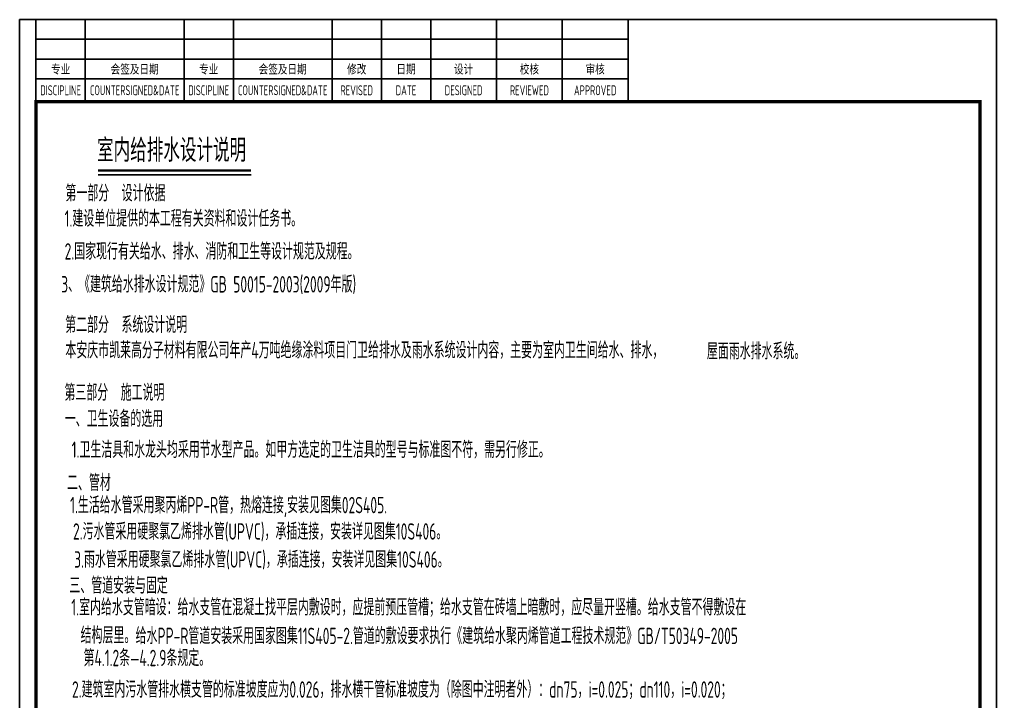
# Model space of a CAD drawing. Extents: x 5693218 to 11495510, y -728562 to -461276.
# Drawn here: x 5721175 to 5750875, y -482005 to -461276 of the extents above; entities that cross this region are included whole.
import ezdxf
from ezdxf.enums import TextEntityAlignment as Align

# ---------------------------------------------------------------- set-up
doc = ezdxf.new("R2010")
doc.units = 0
doc.header["$LTSCALE"] = 1000
doc.header["$MEASUREMENT"] = 0
doc.layers.get('0').update_dxf_attribs({"linetype": 'CONTINUOUS'})
for name, color, linetype in [('DIM_SYMB', 3, 'CONTINUOUS'), ('PUB_TEXT', 7, 'CONTINUOUS'), ('说明文本', 54, 'CONTINUOUS')]:
    doc.layers.add(name, color=color, linetype=linetype)
doc.styles.add('_TCH_DIM', font='SIMPLEX', dxfattribs={"bigfont": 'GBCBIG'})
doc.styles.add('AHD', font='sceie.shx', dxfattribs={"width": 0.7, "bigfont": 'sceic.shx'})
doc.styles.add('样式 1', font='sceie.shx', dxfattribs={"width": 0.75, "bigfont": 'sceic.shx'})

msp = doc.modelspace()

# ---------------------------------------------------------------- linework, layer by layer
for p, q in [((5721174.5, -461276.5), (5750874.5, -461276.5)), ((5750874.5, -461276.5), (5721174.5, -461276.5)), ((5721174.5, -503276.5), (5721174.5, -461276.5)), ((5723174.5, -461276.5), (5723174.5, -463776.5)), ((5726174.5, -461276.5), (5726174.5, -463776.5)), ((5727674.5, -461276.5), (5727674.5, -463776.5)), ((5730674.5, -461276.5), (5730674.5, -463776.5)), ((5732174.5, -461276.5), (5732174.5, -463776.5)), ((5733674.5, -461276.5), (5733674.5, -463776.5)), ((5735674.5, -461276.5), (5735674.5, -463776.5)), ((5737674.5, -461276.5), (5737674.5, -463776.5)), ((5750874.5, -503276.5), (5750874.5, -461276.5)), ((5750874.5, -461276.5), (5750874.5, -503276.5)), ((5721674.5, -461876.5), (5739674.5, -461876.5)), ((5721674.5, -462476.5), (5739674.5, -462476.5)), ((5721674.5, -463076.5), (5739674.5, -463076.5))]:
    msp.add_line(p, q)
msp.add_lwpolyline([(5739674.5, -461276.5), (5721674.5, -461276.5), (5721674.5, -463776.5), (5739674.5, -463776.5)], close=True)
at = {"color": 0, "const_width": 100}
msp.add_lwpolyline([(5721674.5, -502776.5), (5721674.5, -463776.5), (5750374.5, -463776.5), (5750374.5, -502776.5)], close=True, dxfattribs=at)
at = {"layer": 'DIM_SYMB', "const_width": 70}
msp.add_lwpolyline([(5723561.6, -465861.1), (5728213.1, -465861.1)], dxfattribs=at)
at = {"layer": 'DIM_SYMB'}
msp.add_lwpolyline([(5723561.6, -466001.1), (5728213.1, -466001.1)], dxfattribs=at)

# ---------------------------------------------------------------- texts
at = {"style": '样式 1', "width": 0.75}
for s, p in [('专业', (5722424.5, -462776.5)), ('会签及日期', (5724674.5, -462776.5)), ('专业', (5726924.5, -462776.5)), ('会签及日期', (5729174.5, -462776.5)), ('修改', (5731424.5, -462776.5)), ('日期', (5732924.5, -462776.5)), ('设计', (5734674.5, -462776.5)), ('校核', (5736674.5, -462776.5)), ('审核', (5738674.5, -462776.5)), ('DISCIPLINE', (5722424.5, -463426.5)), ('COUNTERSIGNED&DATE', (5724674.5, -463426.5)), ('DISCIPLINE', (5726924.5, -463426.5)), ('COUNTERSIGNED&DATE', (5729174.5, -463426.5)), ('REVISED', (5731424.5, -463426.5)), ('DATE', (5732924.5, -463426.5)), ('DESIGNED', (5734674.5, -463426.5)), ('REVIEWED', (5736674.5, -463426.5)), ('APPROVED', (5738674.5, -463426.5))]:
    msp.add_text(s, height=300, dxfattribs=at).set_placement(p, align=Align.MIDDLE)
at = {"layer": 'PUB_TEXT', "style": '_TCH_DIM'}
msp.add_text('室内给排水设计说明', height=700, dxfattribs=at).set_placement((5723530.3, -465602.2))
at = {"layer": '说明文本', "color": 0, "style": 'AHD', "width": 0.7}
for s, height, p in [('第一部分  设计依据', 499.98, (5722570.1, -466806.3, 202821.5)), ('1.建设单位提供的本工程有关资料和设计任务书。', 499.975, (5722545.1, -467576.2, 202821.5)), ('2.国家现行有关给水、排水、消防和卫生等设计规范及规程。', 499.975, (5722545.1, -468574.4, 202821.5)), ('3、《建筑给水排水设计规范》GB 50015-2003(2009年版)', 499.975, (5722441.8, -469574.4, 202821.5)), ('第二部分  系统设计说明', 499.975, (5722564.2, -470805.3, 202821.5)), ('本安庆市凯莱高分子材料有限公司年产4万吨绝缘涂料项目门卫给排水及雨水系统设计内容，主要为室内卫生间给水、排水，', 499.975, (5722567.9, -471578.4, 202821.5)), ('屋面雨水排水系统。', 499.98, (5742070.9, -471608, 202821.5)), ('第三部分  施工说明', 499.98, (5722540.1, -472866, 202821.5)), ('一、卫生设备的选用', 499.98, (5722548.5, -473662.6, 202821.5)), ('1.卫生洁具和水龙头均采用节水型产品。如甲方选定的卫生洁具的型号与标准图不符，需另行修正。', 499.975, (5722759.1, -474602, 202821.5)), ('二、管材', 499.98, (5722618.9, -475607.2, 202821.5)), ('1.生活给水管采用聚丙烯PP-R管，热熔连接,安装见图集02S405.', 499.975, (5722710.9, -476285.9, 202821.5)), ('2.污水管采用硬聚氯乙烯排水管(UPVC)，承插连接，安装详见图集10S406。', 499.975, (5722800.5, -477087.6, 202821.5)), ('3.雨水管采用硬聚氯乙烯排水管(UPVC)，承插连接，安装详见图集10S406。', 499.975, (5722835.8, -477940, 202821.5)), ('三、管道安装与固定', 499.98, (5722690.4, -478731.3, 202821.5)), ('1.室内给水支管暗设：给水支管在混凝土找平层内敷设时，应提前预压管槽；给水支管在砖墙上暗敷时，应尽量开竖槽。给水支管不得敷设在', 499.975, (5722748.3, -479390.9, 202821.5)), ('结构层里。', 499.98, (5723032.2, -480244.6, 202821.5)), ('给水PP-R管道安装采用国家图集11S405-2.管道的敷设要求执行《建筑给水聚丙烯管道工程技术规范》GB/T50349-2005', 499.975, (5724703.2, -480263.1, -202821.5)), ('第4.1.2条—4.2.9条规定。 ', 499.975, (5723119.4, -480932.5)), ('2.建筑室内污水管排水横支管的标准坡度应为0.026，排水横干管标准坡度为（除图中注明者外）：dn75，i=0.025；dn110，i=0.020；', 499.975, (5722770, -481890.8, 202821.5))]:
    msp.add_text(s, height=height, dxfattribs=at).set_placement(p)

doc.saveas('drawing.dxf')
